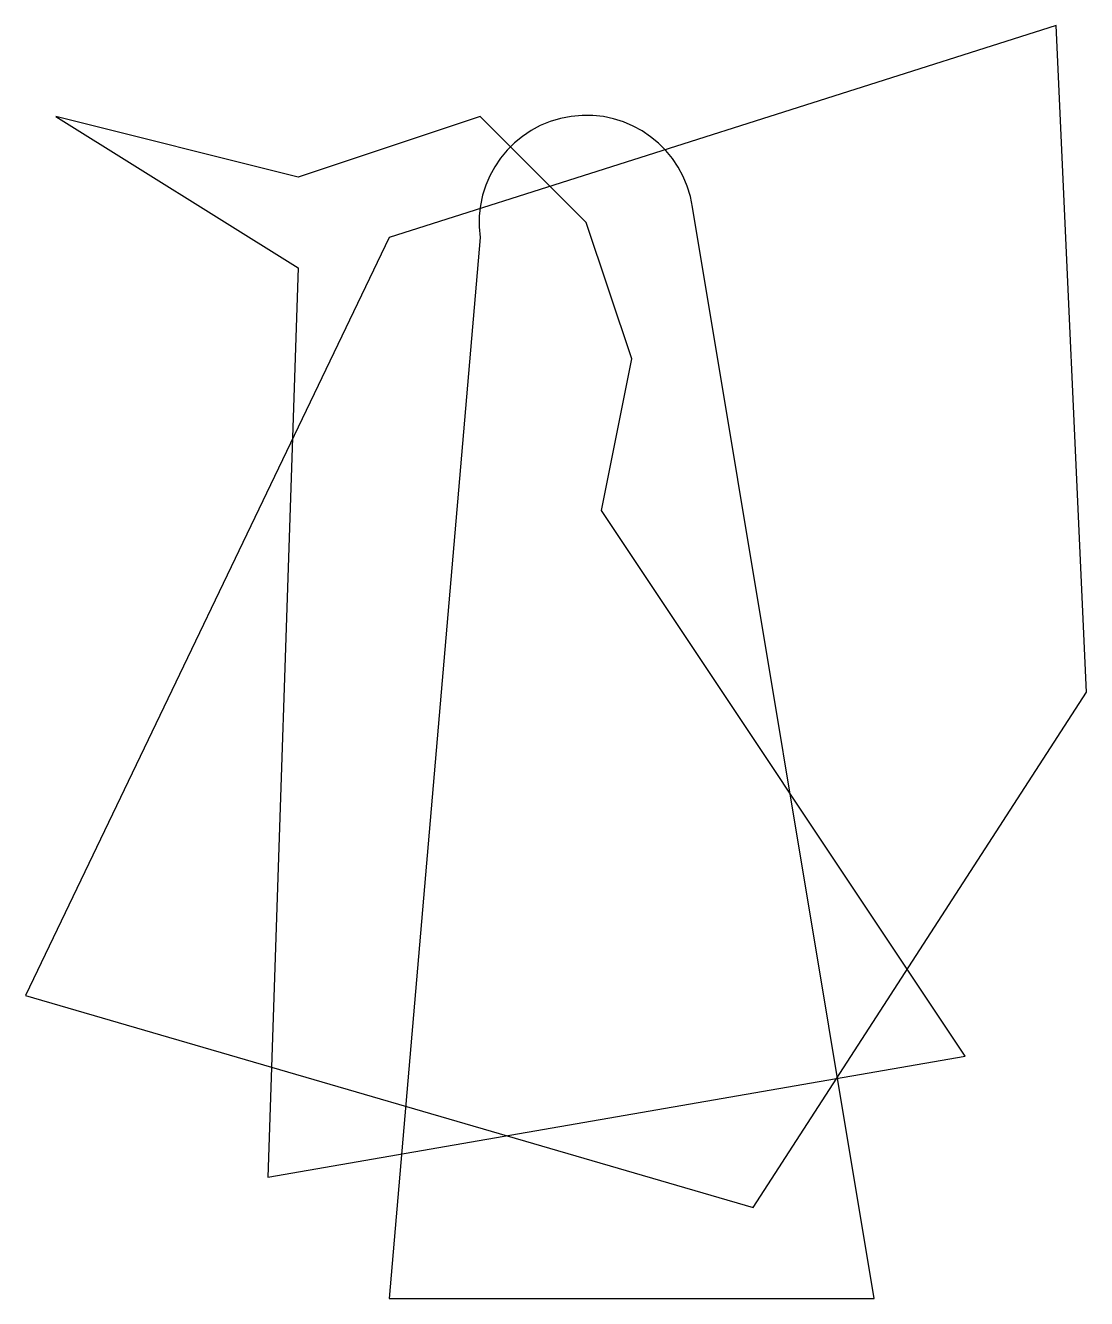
# Model space of a CAD drawing. Header units: millimetres. Extents: x 8 to 43, y 3 to 45.
import ezdxf

# ---------------------------------------------------------------- set-up
doc = ezdxf.new("R2010")
doc.units = ezdxf.units.MM
for name, color, linetype, lineweight, true_color in [('side_xy', 178, 'Continuous', 25, 0x000000), ('side_xz', 178, 'Continuous', 25, 0x000000), ('side_yz', 178, 'Continuous', 25, 0x000000)]:
    doc.layers.add(name, color=color, linetype=linetype, lineweight=lineweight, true_color=true_color)

msp = doc.modelspace()

# ---------------------------------------------------------------- linework, layer by layer
at = {"layer": 'side_xy'}
for p, q in [((42, 45), (20, 38)), ((43, 23), (42, 45)), ((20, 38), (8, 13)), ((32, 6), (43, 23)), ((8, 13), (32, 6))]:
    msp.add_line(p, q, dxfattribs=at)
at = {"layer": 'side_xz'}
for p, q in [((17, 40), (9, 42)), ((9, 42), (17, 37)), ((23, 42), (17, 40)), ((26.5, 38.5), (23, 42)), ((28, 34), (26.5, 38.5)), ((17, 37), (16, 7)), ((27, 29), (28, 34)), ((39, 11), (27, 29)), ((16, 7), (39, 11))]:
    msp.add_line(p, q, dxfattribs=at)
at = {"layer": 'side_yz'}
for p, q in [((36, 3), (30, 39)), ((23, 38), (20, 3)), ((20, 3), (36, 3))]:
    msp.add_line(p, q, dxfattribs=at)
msp.add_arc((26.5, 38.5), 3.536, 8.1301, 188.1301, dxfattribs=at)

doc.saveas('drawing.dxf')
